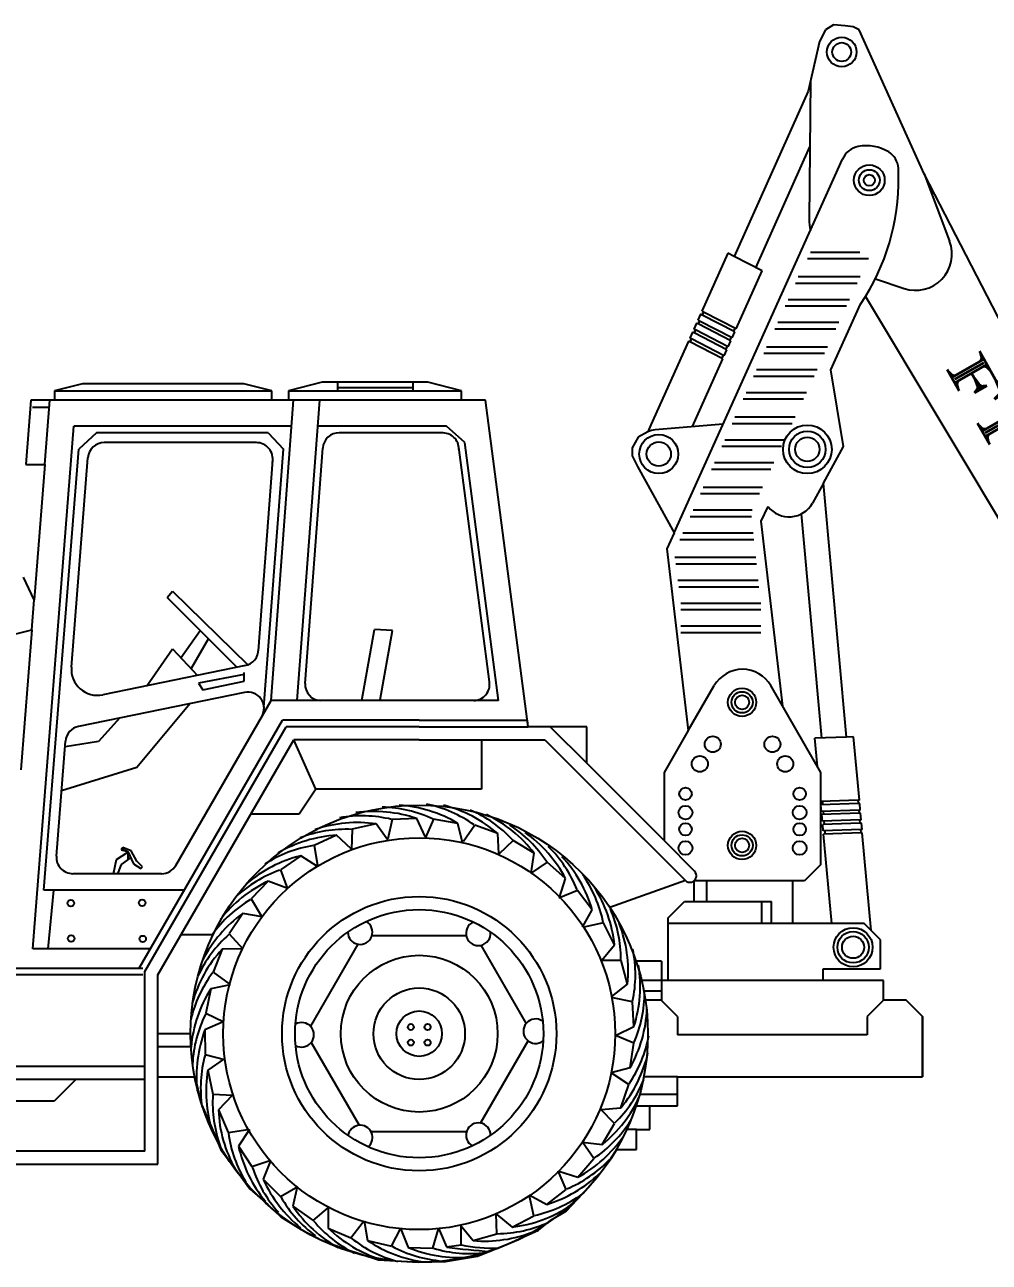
# Model space of a CAD drawing. Header units: centimetres. Extents: x 56177 to 99483, y 493 to 15482.
# Drawn here: x 56617.7 to 56912.9, y 1986.4 to 2365.4 of the extents above; entities that cross this region are included whole.
import ezdxf
from ezdxf.enums import TextEntityAlignment as Align

# ---------------------------------------------------------------- set-up
doc = ezdxf.new("R2010")
doc.units = ezdxf.units.CM
doc.header["$MEASUREMENT"] = 0
doc.layers.add('010_BLOQUES', color=250, linetype='Continuous')
doc.styles.add('ROMANT', font='romant.shx', dxfattribs={"height": 0.5})

# ---------------------------------------------------------------- blocks, each defined once
blk = doc.blocks.new('A$C03271AD4')
at = {"layer": '010_BLOQUES'}
for p, q in [((6.2939, 3.7902), (6.2696, 3.775)), ((6.3304, 3.7872), (6.2939, 3.7902)), ((6.2696, 3.775), (6.2513, 3.7385)), ((6.3547, 3.7841), (6.3304, 3.7872)), ((6.373, 3.775), (6.3547, 3.7841)), ((6.5719, 3.3338), (6.373, 3.775)), ((6.2513, 3.7385), (6.2166, 3.5868)), ((6.2241, 3.6196), (6.22, 3.194)), ((6.2166, 3.5868), (5.99, 3.0807)), ((6.0566, 3.0462), (6.2222, 3.4159)), ((5.8068, 2.2348), (6.3218, 3.379)), ((6.8455, 2.8044), (6.5719, 3.3338)), ((6.5719, 3.3338), (6.6498, 3.1273)), ((5.9707, 3.0907), (5.8912, 2.9131)), ((5.99, 3.0807), (5.9707, 3.0907)), ((6.0759, 3.0362), (5.99, 3.0807)), ((6.4015, 3.0733), (6.2143, 3.0733)), ((6.3753, 3.0933), (6.2236, 3.0933)), ((5.9964, 2.8586), (6.0759, 3.0362)), ((6.3665, 2.9983), (6.1783, 2.9983)), ((6.3758, 3.0183), (6.1865, 3.0183)), ((6.4224, 3.0126), (6.5105, 2.9829)), ((6.3767, 2.9341), (6.3921, 2.9579)), ((6.3921, 2.9579), (7.3449, 1.3668)), ((6.3341, 2.9283), (6.1467, 2.9283)), ((6.3434, 2.9483), (6.1557, 2.9483)), ((6.2862, 2.7331), (6.3767, 2.9341)), ((5.8871, 2.904), (5.8789, 2.8857)), ((5.8789, 2.8857), (5.8842, 2.883)), ((5.8842, 2.883), (5.88, 2.8739)), ((5.9841, 2.8312), (5.8842, 2.883)), ((5.8926, 2.9012), (5.8871, 2.904)), ((5.8912, 2.9131), (5.8968, 2.9103)), ((5.8968, 2.9103), (5.8926, 2.9012)), ((5.9923, 2.8495), (5.8926, 2.9012)), ((5.9964, 2.8586), (5.8968, 2.9103)), ((5.8625, 2.8492), (5.8543, 2.8309)), ((5.8675, 2.8466), (5.8625, 2.8492)), ((5.8748, 2.8766), (5.8666, 2.8583)), ((5.8666, 2.8583), (5.8716, 2.8557)), ((5.8716, 2.8557), (5.8675, 2.8466)), ((5.9678, 2.7946), (5.8675, 2.8466)), ((5.9719, 2.8038), (5.8716, 2.8557)), ((5.88, 2.8739), (5.8748, 2.8766)), ((5.9801, 2.8221), (5.88, 2.8739)), ((5.9841, 2.8312), (5.9923, 2.8495)), ((5.9926, 2.8606), (5.9886, 2.8514)), ((6.3017, 2.8583), (6.1151, 2.8583)), ((6.311, 2.8783), (6.1241, 2.8783)), ((5.8502, 2.8217), (5.7354, 2.5652)), ((5.8549, 2.8193), (5.8502, 2.8217)), ((5.8543, 2.8309), (5.8591, 2.8284)), ((5.8591, 2.8284), (5.8549, 2.8193)), ((5.9555, 2.7672), (5.8549, 2.8193)), ((5.9596, 2.7763), (5.8591, 2.8284)), ((5.9685, 2.8055), (5.9645, 2.7963)), ((5.9719, 2.8038), (5.9801, 2.8221)), ((5.9806, 2.8331), (5.9765, 2.8239)), ((5.8625, 2.5596), (5.9555, 2.7672)), ((5.9565, 2.7779), (5.9525, 2.7688)), ((5.9596, 2.7763), (5.9678, 2.7946)), ((6.267, 2.7833), (6.0812, 2.7833)), ((6.2763, 2.8033), (6.0895, 2.8033)), ((6.2439, 2.7333), (6.0587, 2.7333)), ((6.3253, 2.4982), (6.2862, 2.7331)), ((3.9953, 2.6909), (3.9098, 2.6696)), ((4.4896, 2.6909), (3.9953, 2.6909)), ((4.5751, 2.6696), (4.4896, 2.6909)), ((4.7289, 2.6952), (4.6263, 2.6696)), ((5.0526, 2.6952), (4.7289, 2.6952)), ((4.7764, 2.6696), (4.7764, 2.6952)), ((5.0067, 2.6952), (5.0067, 2.6696)), ((5.1552, 2.6696), (5.0526, 2.6952)), ((6.2346, 2.7133), (6.0496, 2.7133)), ((3.9098, 2.6696), (4.5751, 2.6696)), ((3.9098, 2.6696), (3.9098, 2.6405)), ((4.5751, 2.6405), (4.5751, 2.6696)), ((4.6263, 2.6696), (5.1552, 2.6696)), ((4.6263, 2.6696), (4.6263, 2.6405)), ((4.7764, 2.6793), (5.0067, 2.6793)), ((5.1552, 2.6405), (5.1552, 2.6696)), ((6.2115, 2.6633), (6.0271, 2.6633)), ((3.8366, 2.6405), (3.8222, 2.4434)), ((3.9098, 2.6405), (3.8366, 2.6405)), ((3.8935, 2.6177), (3.8422, 2.6177)), ((3.8798, 2.4434), (3.8953, 2.6405)), ((4.5751, 2.6405), (3.9098, 2.6405)), ((4.5724, 1.7205), (4.6414, 2.6405)), ((4.6263, 2.6405), (4.5751, 2.6405)), ((5.1552, 2.6405), (4.6263, 2.6405)), ((4.6526, 1.7205), (4.7217, 2.6405)), ((5.2293, 2.6405), (5.1552, 2.6405)), ((5.36, 1.6405), (5.2293, 2.6405)), ((6.2022, 2.6433), (6.018, 2.6433)), ((6.1768, 2.5883), (5.9925, 2.5883)), ((3.843, 0.9605), (3.9692, 2.5605)), ((4.6354, 2.5605), (3.9692, 2.5605)), ((4.0377, 2.5405), (3.9838, 2.4906)), ((4.5639, 2.5405), (4.0377, 2.5405)), ((4.5639, 2.5405), (4.6101, 2.4906)), ((5.1091, 2.5605), (4.7157, 2.5605)), ((5.0976, 2.5405), (4.7813, 2.5405)), ((5.1656, 2.5109), (5.1091, 2.5605)), ((5.7256, 2.5434), (5.6965, 2.5277)), ((5.7354, 2.5652), (5.7256, 2.5434)), ((5.9565, 2.5673), (5.7484, 2.5502)), ((6.1675, 2.5683), (5.9842, 2.5683)), ((4.5276, 2.5105), (4.0617, 2.5105)), ((5.2689, 1.7205), (5.1656, 2.5109)), ((5.6965, 2.5277), (5.6784, 2.4951)), ((6.1444, 2.5183), (5.9616, 2.5183)), ((3.8773, 1.1405), (3.9838, 2.4906)), ((3.9612, 1.8231), (4.0118, 2.4644)), ((4.5508, 1.7005), (4.6101, 2.4906)), ((4.6766, 1.7726), (4.7307, 2.4939)), ((5.2412, 1.7781), (5.1472, 2.497)), ((5.6784, 2.4951), (5.6784, 2.4698)), ((5.6784, 2.4698), (5.6942, 2.4373)), ((6.1351, 2.4983), (5.9526, 2.4983)), ((6.2635, 2.386), (6.3253, 2.4982)), ((3.8222, 2.4434), (3.8798, 2.4434)), ((3.8798, 2.4434), (3.8471, 2.029)), ((4.5337, 1.8733), (4.5775, 2.4567)), ((5.6942, 2.4373), (5.8068, 2.2348)), ((6.1027, 2.4283), (5.921, 2.4283)), ((6.112, 2.4483), (5.93, 2.4483)), ((6.068, 2.3533), (5.8872, 2.3533)), ((6.0773, 2.3733), (5.8955, 2.3733)), ((6.2635, 2.386), (6.2301, 2.3254)), ((6.334, 1.6084), (6.2635, 2.386)), ((6.0725, 2.2699), (6.0942, 2.3148)), ((6.0432, 2.2833), (5.8556, 2.2833)), ((6.0449, 2.3033), (5.8646, 2.3033)), ((6.259, 1.6058), (6.1967, 2.2927)), ((6.1388, 1.7033), (6.0725, 2.2699)), ((5.8068, 2.2348), (5.7845, 2.1852)), ((6.0507, 2.2133), (5.824, 2.2133)), ((6.0485, 2.2333), (5.833, 2.2333)), ((5.7845, 2.1852), (5.8497, 1.6286)), ((6.0565, 2.1583), (5.8089, 2.1583)), ((6.0586, 2.1383), (5.8115, 2.1383)), ((3.8471, 2.029), (3.8147, 2.0982)), ((6.064, 2.0883), (5.8181, 2.0883)), ((4.2541, 2.0367), (4.2708, 2.0552)), ((4.2708, 2.0552), (4.5011, 1.8301)), ((6.0661, 2.0683), (5.8207, 2.0683)), ((3.8398, 1.937), (3.8471, 2.029)), ((4.2541, 2.0367), (4.4674, 1.8232)), ((6.0714, 2.0183), (5.8273, 2.0183)), ((6.0714, 1.9983), (5.8273, 1.9983)), ((3.7624, 1.9179), (3.8398, 1.937)), ((3.8398, 1.937), (3.806, 1.5082)), ((4.2967, 1.8514), (4.3559, 1.9348)), ((4.8503, 1.7205), (4.8888, 1.9384)), ((4.9438, 1.9351), (4.8888, 1.9384)), ((4.9063, 1.7225), (4.9438, 1.9351)), ((6.0714, 1.9483), (5.8273, 1.9483)), ((4.3805, 1.9102), (4.3274, 1.8185)), ((6.0714, 1.9283), (5.8273, 1.9283)), ((4.1926, 1.7662), (4.2708, 1.879)), ((4.2708, 1.879), (4.3468, 1.7979)), ((4.4939, 1.828), (4.057, 1.7384)), ((4.4898, 1.8001), (4.3506, 1.7735)), ((4.4898, 1.7802), (4.4898, 1.8067)), ((4.4909, 1.7458), (3.9833, 1.6417)), ((4.3506, 1.7735), (4.3639, 1.7536)), ((4.3639, 1.7536), (4.4898, 1.7802)), ((5.8497, 1.6286), (5.9292, 1.7664)), ((6.256, 1.5004), (6.1024, 1.7664)), ((4.3251, 1.7117), (4.1614, 1.5152)), ((4.2808, 1.2155), (4.5724, 1.7205)), ((4.6526, 1.7205), (4.5724, 1.7205)), ((5.2689, 1.7205), (4.6526, 1.7205)), ((4.1094, 1.6675), (4.0444, 1.595)), ((4.1687, 0.9012), (4.607, 1.6605)), ((4.186, 0.8912), (4.6186, 1.6405)), ((5.026, 1.6605), (4.607, 1.6605)), ((5.026, 1.6405), (4.6186, 1.6405)), ((5.026, 1.6605), (5.3574, 1.6605)), ((5.026, 1.6405), (5.36, 1.6405)), ((5.36, 1.6405), (5.3574, 1.6605)), ((5.5387, 1.6405), (5.36, 1.6405)), ((5.4268, 1.6405), (5.5387, 1.5286)), ((5.5387, 1.5286), (5.5387, 1.6405)), ((3.9156, 1.2444), (3.9433, 1.5966)), ((4.0444, 1.595), (3.9419, 1.5786)), ((4.226, 0.8805), (4.6417, 1.6005)), ((4.7098, 1.4492), (4.6417, 1.6005)), ((5.026, 1.6005), (4.6417, 1.6005)), ((5.026, 1.6005), (5.4103, 1.6005)), ((5.2172, 1.6005), (5.2172, 1.4492)), ((5.4103, 1.6005), (5.8406, 1.1702)), ((5.8497, 1.6286), (5.7756, 1.5004)), ((6.334, 1.6084), (6.2373, 1.6051)), ((6.2451, 1.5192), (6.2373, 1.6051)), ((6.3558, 1.6091), (6.334, 1.6084)), ((6.3734, 1.4153), (6.3558, 1.6091)), ((5.7756, 1.2917), (5.5387, 1.5286)), ((4.1614, 1.5152), (3.9313, 1.444)), ((5.7756, 1.5004), (5.7756, 1.2917)), ((6.256, 1.2188), (6.256, 1.5004)), ((4.7098, 1.4492), (4.6586, 1.3723)), ((5.2172, 1.4492), (4.7098, 1.4492)), ((6.3694, 1.4152), (6.256, 1.4114)), ((6.3704, 1.4052), (6.256, 1.4014)), ((6.262, 1.4016), (6.2612, 1.4116)), ((6.3694, 1.4152), (6.3734, 1.4153)), ((6.3704, 1.4052), (6.3694, 1.4152)), ((6.3746, 1.4054), (6.3704, 1.4052)), ((6.3764, 1.3854), (6.3746, 1.4054)), ((4.6586, 1.3723), (4.5099, 1.3723)), ((6.2576, 1.3814), (6.256, 1.3994)), ((6.3724, 1.3853), (6.2576, 1.3814)), ((6.3734, 1.3753), (6.2585, 1.3715)), ((6.2603, 1.3515), (6.2585, 1.3715)), ((6.2644, 1.3717), (6.2636, 1.3816)), ((6.3724, 1.3853), (6.3764, 1.3854)), ((6.3734, 1.3753), (6.3724, 1.3853)), ((6.3773, 1.3754), (6.3734, 1.3753)), ((6.3791, 1.3555), (6.3773, 1.3754)), ((6.3791, 1.3555), (6.3773, 1.3754)), ((4.8946, 1.3429), (4.8212, 1.3264)), ((4.9302, 1.2936), (4.8946, 1.3429)), ((4.9435, 1.3568), (4.9297, 1.2969)), ((5.0186, 1.359), (4.9435, 1.3568)), ((5.0443, 1.3039), (5.0186, 1.359)), ((5.0702, 1.3575), (5.0448, 1.3016)), ((5.1443, 1.3446), (5.0702, 1.3575)), ((5.1584, 1.2855), (5.1443, 1.3446)), ((5.1963, 1.339), (5.1612, 1.2886)), ((5.2668, 1.3131), (5.1963, 1.339)), ((6.3754, 1.3554), (6.2603, 1.3515)), ((6.3764, 1.3454), (6.2612, 1.3415)), ((6.263, 1.3216), (6.2612, 1.3415)), ((6.2668, 1.3417), (6.266, 1.3517)), ((6.3754, 1.3554), (6.3791, 1.3555)), ((6.3764, 1.3454), (6.3754, 1.3554)), ((6.38, 1.3455), (6.3764, 1.3454)), ((6.3818, 1.3256), (6.38, 1.3455)), ((4.7729, 1.3081), (4.7044, 1.2772)), ((4.8177, 1.2669), (4.7729, 1.3081)), ((4.8212, 1.3264), (4.8191, 1.265)), ((5.27, 1.2523), (5.2668, 1.3131)), ((5.3141, 1.2924), (5.2697, 1.25)), ((5.3781, 1.2529), (5.3141, 1.2924)), ((5.7756, 1.2917), (5.8689, 1.1985)), ((6.3783, 1.3255), (6.263, 1.3216)), ((6.3793, 1.3155), (6.264, 1.3116)), ((6.2888, 1.0382), (6.264, 1.3116)), ((6.2692, 1.3118), (6.2684, 1.3218)), ((6.3783, 1.3255), (6.3818, 1.3256)), ((6.3793, 1.3155), (6.3783, 1.3255)), ((6.3824, 1.3156), (6.3793, 1.3155)), ((6.4096, 1.0165), (6.3824, 1.3156)), ((4.0992, 1.2335), (4.134, 1.2559)), ((4.1191, 1.2709), (4.1141, 1.2634)), ((4.1141, 1.2634), (4.134, 1.2584)), ((4.144, 1.2609), (4.1191, 1.2709)), ((4.1191, 1.2659), (4.134, 1.2584)), ((4.134, 1.2584), (4.1515, 1.221)), ((4.134, 1.2559), (4.134, 1.2335)), ((4.1614, 1.2285), (4.144, 1.2609)), ((4.7044, 1.2772), (4.7146, 1.2167)), ((5.3691, 1.1927), (5.3781, 1.2529)), ((4.0906, 1.1905), (4.0992, 1.2335)), ((4.1141, 1.2185), (4.1021, 1.1905)), ((4.1427, 1.24), (4.1141, 1.2185)), ((4.1515, 1.221), (4.1739, 1.2061)), ((4.1789, 1.2111), (4.1614, 1.2285)), ((4.6633, 1.2449), (4.6014, 1.2022)), ((4.7147, 1.2125), (4.6633, 1.2449)), ((5.4176, 1.2254), (5.3667, 1.1911)), ((5.474, 1.1757), (5.4176, 1.2254)), ((6.256, 1.2188), (6.206, 1.1688)), ((4.2375, 1.1905), (3.9654, 1.1905)), ((4.1739, 1.2061), (4.1789, 1.2111)), ((4.6014, 1.2022), (4.6223, 1.1445)), ((5.455, 1.1179), (5.474, 1.1757)), ((4.3068, 1.1405), (3.8773, 1.1405)), ((3.9064, 1.1405), (3.8893, 0.9605)), ((4.5634, 1.1673), (4.5113, 1.1131)), ((4.6203, 1.1458), (4.5634, 1.1673)), ((5.5106, 1.1393), (5.4538, 1.1159)), ((5.5559, 1.0793), (5.5106, 1.1393)), ((5.8412, 1.1696), (5.6097, 1.0869)), ((5.8669, 1.1688), (5.8669, 1.1056)), ((6.206, 1.1688), (5.8673, 1.1688)), ((5.9053, 1.1688), (5.9053, 1.1056)), ((6.1695, 1.0382), (6.1695, 1.1688)), ((4.5113, 1.1131), (4.5434, 1.0607)), ((5.7879, 1.0556), (5.8379, 1.1056)), ((5.8379, 1.1056), (6.1049, 1.1056)), ((6.0735, 1.1056), (6.0735, 1.0382)), ((6.1049, 1.0382), (6.1049, 1.1056)), ((4.4857, 1.0687), (4.4445, 1.0058)), ((4.5456, 1.0581), (4.4857, 1.0687)), ((5.5257, 1.0264), (5.5559, 1.0793)), ((5.5899, 1.0396), (5.5299, 1.0268)), ((5.6237, 0.9724), (5.5899, 1.0396)), ((5.7879, 0.8629), (5.7879, 1.0556)), ((6.3879, 1.0382), (5.7879, 1.0382)), ((6.4379, 0.9882), (6.3879, 1.0382)), ((4.3947, 1.003), (4.2967, 1.003)), ((4.4445, 1.0058), (4.4857, 0.9603)), ((5.1702, 1.0001), (4.8809, 1.0001)), ((6.4379, 0.9882), (6.4096, 1.0165)), ((6.4379, 0.8988), (6.4379, 0.9882)), ((6.4379, 0.8988), (6.4379, 0.9882)), ((4.2029, 0.9605), (3.843, 0.9605)), ((4.4226, 0.9591), (4.3948, 0.8892)), ((4.4834, 0.9607), (4.4226, 0.9591)), ((4.8383, 0.9745), (4.6932, 0.7232)), ((5.3536, 0.7322), (5.2156, 0.9712)), ((5.5846, 0.9259), (5.6237, 0.9724)), ((5.6441, 0.925), (5.5827, 0.9245)), ((5.6637, 0.8524), (5.6441, 0.925)), ((5.7681, 0.9229), (5.6897, 0.9229)), ((5.7681, 0.9229), (5.7681, 0.8028)), ((4.1798, 0.8805), (3.726, 0.8805)), ((4.1798, 0.9005), (3.758, 0.9005)), ((4.186, 0.3405), (4.186, 0.8912)), ((4.226, 0.5679), (4.226, 0.8805)), ((4.3948, 0.8892), (4.4443, 0.8529)), ((6.2628, 0.8988), (6.4379, 0.8988)), ((6.2628, 0.8988), (6.4379, 0.8988)), ((6.2628, 0.8629), (6.2628, 0.8988)), ((6.2628, 0.8629), (6.2628, 0.8988)), ((4.3878, 0.8374), (4.373, 0.7637)), ((4.4473, 0.8499), (4.3878, 0.8374)), ((5.616, 0.8147), (5.6637, 0.8524)), ((6.4474, 0.8629), (5.7069, 0.8629)), ((6.4474, 0.8629), (6.2628, 0.8629)), ((6.4474, 0.8028), (6.4474, 0.8629)), ((6.4474, 0.8028), (6.4474, 0.8629)), ((5.6793, 0.7977), (5.6191, 0.81)), ((5.6834, 0.7226), (5.6793, 0.7977)), ((5.7681, 0.8307), (5.7138, 0.8307)), ((5.7669, 0.8028), (5.7185, 0.8028)), ((5.8169, 0.7528), (5.7669, 0.8028)), ((6.4474, 0.8028), (6.3974, 0.7528)), ((6.5169, 0.8028), (6.4474, 0.8028)), ((6.5169, 0.8028), (6.4474, 0.8028)), ((6.5169, 0.8028), (6.5669, 0.7528)), ((6.5669, 0.7528), (6.5169, 0.8028)), ((4.373, 0.7637), (4.4282, 0.7368)), ((4.4259, 0.7364), (4.3701, 0.7122)), ((5.6288, 0.6957), (5.6834, 0.7226)), ((5.8169, 0.7528), (5.8169, 0.6971)), ((6.3974, 0.7528), (6.3974, 0.6971)), ((6.5669, 0.7528), (6.5669, 0.5679)), ((6.5669, 0.5679), (6.5669, 0.7528)), ((4.326, 0.7005), (4.226, 0.7005)), ((4.3701, 0.7122), (4.3704, 0.637)), ((5.683, 0.671), (5.6266, 0.6951)), ((6.3974, 0.6971), (5.8169, 0.6971)), ((4.3271, 0.6604), (4.226, 0.6604)), ((4.6955, 0.6737), (4.8419, 0.4201)), ((5.214, 0.4269), (5.3592, 0.6785)), ((5.672, 0.5967), (5.683, 0.671)), ((4.3704, 0.637), (4.4298, 0.6217)), ((4.4289, 0.6239), (4.379, 0.5892)), ((4.186, 0.6005), (3.766, 0.6005)), ((4.379, 0.5892), (4.3941, 0.5156)), ((5.6132, 0.5812), (5.672, 0.5967)), ((5.6676, 0.5446), (5.6164, 0.5784)), ((4.186, 0.5605), (3.766, 0.5605)), ((3.9752, 0.5605), (3.9087, 0.4939)), ((4.226, 0.5679), (4.3386, 0.5679)), ((4.226, 0.3005), (4.226, 0.5679)), ((4.3386, 0.5679), (4.3425, 0.5576)), ((4.3425, 0.5576), (4.3592, 0.4835)), ((5.6435, 0.4734), (5.6676, 0.5446)), ((5.8169, 0.5679), (5.7133, 0.5679)), ((5.8169, 0.5679), (6.5669, 0.5679)), ((5.8169, 0.4798), (5.8169, 0.5679)), ((3.9087, 0.4939), (3.766, 0.4939)), ((4.3941, 0.5156), (4.4554, 0.5123)), ((4.4535, 0.511), (4.4115, 0.467)), ((5.7012, 0.5157), (5.8169, 0.5157)), ((4.3592, 0.4835), (4.3855, 0.4261)), ((4.4115, 0.467), (4.441, 0.3979)), ((5.6239, 0.4256), (5.5805, 0.469)), ((5.5828, 0.4687), (5.6435, 0.4734)), ((5.6903, 0.4798), (5.7325, 0.4798)), ((5.7325, 0.4072), (5.7325, 0.4798)), ((5.7325, 0.4798), (5.8169, 0.4798)), ((4.3855, 0.4261), (4.4189, 0.3448)), ((5.586, 0.3607), (5.6239, 0.4256)), ((4.441, 0.3979), (4.5017, 0.4069)), ((4.506, 0.407), (4.4725, 0.3562)), ((4.878, 0.4009), (5.171, 0.4009)), ((5.6917, 0.4072), (5.6616, 0.4072)), ((5.6917, 0.346), (5.6917, 0.4072)), ((5.6917, 0.4072), (5.7325, 0.4072)), ((4.4189, 0.3448), (4.4595, 0.2922)), ((4.4725, 0.3562), (4.514, 0.2935)), ((5.5605, 0.3179), (5.5256, 0.3683)), ((5.5256, 0.3683), (5.586, 0.3607)), ((5.6133, 0.3185), (5.6307, 0.346)), ((5.6307, 0.346), (5.6917, 0.346)), ((4.186, 0.3405), (3.766, 0.3405)), ((4.514, 0.2935), (4.5721, 0.3133)), ((4.5708, 0.3113), (4.5482, 0.2548)), ((5.5116, 0.2608), (5.5605, 0.3179)), ((5.5703, 0.2611), (5.6133, 0.3185)), ((3.726, 0.3005), (4.226, 0.3005)), ((4.4595, 0.2922), (4.5073, 0.2253)), ((5.4756, 0.2238), (5.4515, 0.2802)), ((5.4535, 0.279), (5.5116, 0.2608)), ((4.5482, 0.2548), (4.6015, 0.2017)), ((4.6015, 0.2017), (4.6544, 0.2328)), ((4.652, 0.2313), (4.6396, 0.1718)), ((5.5273, 0.2109), (5.5703, 0.2611)), ((4.5073, 0.2253), (4.5622, 0.1774)), ((5.363, 0.2071), (5.4162, 0.1777)), ((5.377, 0.1431), (5.3634, 0.2029)), ((5.4162, 0.1777), (5.4756, 0.2238)), ((5.4771, 0.1583), (5.5273, 0.2109)), ((4.5622, 0.1774), (4.6028, 0.1392)), ((4.6396, 0.1718), (4.7012, 0.1287)), ((4.7012, 0.1287), (4.748, 0.1685)), ((4.7475, 0.1662), (4.7473, 0.1054)), ((5.4294, 0.1296), (5.4771, 0.1583)), ((4.6028, 0.1392), (4.6649, 0.1009)), ((4.8163, 0.0756), (4.8541, 0.1239)), ((4.8571, 0.1269), (4.8678, 0.067)), ((5.1525, 0.114), (5.1909, 0.0668)), ((5.1546, 0.0536), (5.1544, 0.1151)), ((5.2632, 0.0874), (5.2618, 0.1488)), ((5.2633, 0.1469), (5.3103, 0.1084)), ((5.3103, 0.1084), (5.377, 0.1431)), ((5.3911, 0.0985), (5.4294, 0.1296)), ((4.6649, 0.1009), (4.7294, 0.0675)), ((4.7473, 0.1054), (4.8163, 0.0756)), ((4.9411, 0.05), (4.9696, 0.1044)), ((4.97, 0.1021), (4.9925, 0.0455)), ((5.0676, 0.0436), (5.0847, 0.1026)), ((5.0851, 0.105), (5.1092, 0.0474)), ((5.1909, 0.0668), (5.2632, 0.0874)), ((5.3004, 0.0579), (5.3911, 0.0985)), ((4.7294, 0.0675), (4.7987, 0.0412)), ((4.7987, 0.0412), (4.9014, 0.0077)), ((4.8678, 0.067), (4.9411, 0.05)), ((4.9925, 0.0455), (5.0676, 0.0436)), ((5.1092, 0.0474), (5.1546, 0.0536)), ((5.2048, 0.0196), (5.3004, 0.0579)), ((4.9014, 0.0077), (5.0233, 0.0005)), ((5.0233, 0.0005), (5.1069, 0.0029)), ((5.1069, 0.0029), (5.2048, 0.0196))]:
    blk.add_line(p, q, dxfattribs=at)
for centre, radius in [((6.3194, 3.7068), 0.0454), ((6.3194, 3.7068), 0.0288), ((6.4039, 3.3142), 0.047), ((6.4039, 3.3142), 0.032), ((6.4039, 3.3142), 0.0171), ((6.2142, 2.49), 0.0745), ((6.2142, 2.49), 0.0559), ((5.7594, 2.4755), 0.0597), ((5.7594, 2.4755), 0.0372), ((6.2142, 2.49), 0.0372), ((6.0145, 1.7153), 0.0432), ((6.0145, 1.7153), 0.0324), ((6.0145, 1.7153), 0.0217), ((5.9246, 1.5869), 0.0245), ((6.1071, 1.5869), 0.0245), ((5.8851, 1.5268), 0.0245), ((6.1466, 1.5268), 0.0245), ((5.841, 1.4349), 0.0191), ((6.1906, 1.4349), 0.0191), ((5.026, 0.7005), 0.7), ((5.841, 1.3775), 0.0212), ((6.1906, 1.3775), 0.0212), ((5.841, 1.3265), 0.0191), ((6.1906, 1.3265), 0.0191), ((5.026, 0.7005), 0.6), ((5.841, 1.2691), 0.0212), ((6.0145, 1.2772), 0.0432), ((6.0145, 1.2772), 0.0324), ((6.0145, 1.2772), 0.0217), ((6.1906, 1.2691), 0.0212), ((3.9594, 1.1002), 0.00995), ((4.178, 1.1011), 0.00995), ((5.026, 0.7005), 0.42), ((5.026, 0.7005), 0.38), ((6.3543, 0.9652), 0.0597), ((3.9604, 0.9922), 0.00995), ((4.1795, 0.9907), 0.00995), ((6.3543, 0.9652), 0.0482), ((6.3543, 0.9652), 0.0339), ((5.026, 0.7005), 0.24), ((5.026, 0.7005), 0.14), ((5.026, 0.7005), 0.0696), ((5.0004, 0.7209), 0.00932), ((5.0516, 0.7209), 0.00932), ((5.0004, 0.6733), 0.00932), ((5.0516, 0.6733), 0.00932)]:
    blk.add_circle(centre, radius, dxfattribs=at)
for centre, radius, start, end in [((6.3831, 3.3514), 0.0672, 101.1058, 155.7667), ((6.3953, 3.2894), 0.1304, 58.5443, 101.1058), ((6.4312, 3.348), 0.0617, 2.8993, 58.5443), ((5.81, 3.3165), 0.6837, 328.3622, 2.8993), ((6.3754, 3.1925), 0.1554, 179.4468, 191.9548), ((6.546, 3.0881), 0.111, 251.3646, 20.6789), ((4.7806, 2.4905), 0.05, 89.1642, 176.0508), ((5.0976, 2.4905), 0.05, 358.6357, 93.8933), ((5.7581, 2.4761), 0.0747, 97.4517, 115.774), ((4.0617, 2.4605), 0.05, 89.9999, 175.4893), ((4.5276, 2.4605), 0.05, 348.5619, 91.365), ((6.1586, 2.3648), 0.0816, 217.7841, 331.1323), ((4.4839, 1.877), 0.05, 280.0779, 0.9537), ((4.041, 1.8168), 0.08, 175.4894, 281.5897), ((6.0158, 1.7164), 0.1, 30, 150), ((4.501, 1.6968), 0.05, 330, 101.5897), ((4.7266, 1.7705), 0.05, 177.5783, 267.1436), ((5.1917, 1.7705), 0.05, 271.3082, 8.7133), ((3.9932, 1.5926), 0.05, 101.418, 175.4893), ((4.9705, 1.0259), 0.3855, 54.4693, 78.3747), ((4.8507, 0.9821), 0.3855, 76.3603, 100.2657), ((4.8866, 0.9793), 0.402, 70.8264, 97.8286), ((4.9043, 1.009), 0.3855, 64.8095, 88.7149), ((4.9389, 0.999), 0.402, 59.2755, 86.2777), ((5.0027, 1.01), 0.402, 48.9354, 75.9375), ((5.0302, 1.0309), 0.3855, 42.9184, 66.8238), ((5.0586, 1.0088), 0.402, 37.3845, 64.3867), ((4.837, 0.945), 0.402, 81.7752, 108.7774), ((5.0938, 1.0154), 0.3855, 33.2295, 57.1349), ((4.7963, 0.9067), 0.402, 93.3261, 120.3283), ((4.8013, 0.9409), 0.3855, 87.3092, 111.2146), ((5.118, 0.9888), 0.402, 27.6956, 54.6978), ((4.762, 0.8956), 0.3855, 98.86, 122.7654), ((5.1512, 0.9984), 0.3855, 21.6787, 45.5841), ((3.9654, 1.2405), 0.05, 175.4894, 270), ((4.2375, 1.2405), 0.05, 270.0001, 330), ((4.7583, 0.8542), 0.402, 103.6663, 130.6684), ((5.1697, 0.9675), 0.402, 16.1448, 43.1469), ((4.7266, 0.8371), 0.3855, 109.2002, 133.1056), ((5.2111, 0.9655), 0.3855, 11.3385, 35.2439), ((5.8547, 1.1843), 0.02, 225, 45.0001), ((4.7347, 0.8036), 0.402, 115.2171, 142.2193), ((5.2238, 0.9318), 0.402, 5.8046, 32.8068), ((4.7071, 0.7805), 0.3855, 120.7511, 144.6565), ((4.7213, 0.7429), 0.402, 125.865, 152.8671), ((5.2581, 0.9283), 0.3855, 359.7877, 23.6931), ((4.8451, 1.0116), 0.0376, 180.2774, 60.0751), ((5.207, 1.0079), 0.0376, 113.6825, 5.3412), ((5.2637, 0.8927), 0.402, 354.2537, 21.2559), ((4.6984, 0.7151), 0.3855, 131.3989, 155.3043), ((4.7186, 0.687), 0.402, 137.4158, 164.418), ((5.3024, 0.8814), 0.3855, 347.7534, 11.6588), ((5.3005, 0.8454), 0.402, 342.2194, 9.2216), ((4.7018, 0.6552), 0.3855, 142.9497, 166.8551), ((4.7278, 0.6229), 0.402, 147.756, 174.7582), ((5.3306, 0.8284), 0.3855, 336.2025, 0.1079), ((4.717, 0.5886), 0.3855, 153.2899, 177.1953), ((5.3215, 0.7936), 0.402, 330.6686, 357.6708), ((4.666, 0.6971), 0.0376, 240.9427, 120.1368), ((5.3824, 0.7081), 0.0376, 54.9662, 307.4698), ((4.7462, 0.5701), 0.402, 159.3068, 186.309), ((5.3492, 0.7627), 0.3855, 325.8623, 349.7677), ((4.7424, 0.5343), 0.3855, 164.8408, 188.7462), ((5.334, 0.73), 0.402, 320.3284, 347.3306), ((4.7757, 0.5242), 0.402, 170.6872, 197.6893), ((5.3556, 0.7031), 0.3855, 314.3115, 338.2169), ((4.7791, 0.4883), 0.3855, 176.2211, 200.1265), ((5.3342, 0.6741), 0.402, 308.7776, 335.7797), ((4.8132, 0.4827), 0.402, 182.238, 209.2402), ((4.8451, 0.3826), 0.0376, 310.7526, 169.9632), ((5.207, 0.3899), 0.0376, 359.5978, 240.873), ((5.3462, 0.6389), 0.3855, 303.9928, 327.8983), ((4.8237, 0.4483), 0.3855, 187.7719, 211.6773), ((5.32, 0.6143), 0.402, 298.4589, 325.4611), ((4.8649, 0.4437), 0.402, 192.5782, 219.5804), ((5.3299, 0.5812), 0.3855, 292.442, 316.3474), ((4.8814, 0.4117), 0.3855, 198.1121, 222.0175), ((5.2993, 0.5623), 0.402, 286.9081, 313.9102), ((4.9152, 0.4192), 0.402, 204.129, 231.1312), ((4.9377, 0.3912), 0.3855, 209.663, 233.5684), ((5.2979, 0.5209), 0.3855, 282.1018, 306.0072), ((4.9722, 0.3975), 0.402, 214.1609, 241.163), ((5.2643, 0.5078), 0.402, 276.5679, 303.5701), ((4.9994, 0.3738), 0.3855, 219.6948, 243.6002), ((5.2613, 0.4734), 0.3855, 270.551, 294.4564), ((5.028, 0.3932), 0.402, 225.7117, 252.7139), ((5.2258, 0.4673), 0.402, 265.017, 292.0192), ((5.0593, 0.3754), 0.3855, 231.2456, 255.151), ((5.0923, 0.4005), 0.402, 236.0519, 263.0541), ((5.1263, 0.3886), 0.3855, 241.5858, 265.4912), ((5.1457, 0.4173), 0.402, 247.6027, 274.6049), ((5.1813, 0.4124), 0.3855, 253.1367, 277.0421), ((5.3806, 2.1032), 2.0741, 262.5118, 266.1974), ((5.2602, 0.6067), 0.5631, 259.1881, 270.8061)]:
    blk.add_arc(centre, radius, start, end, dxfattribs=at)
at = {"layer": '010_BLOQUES', "style": 'ROMANT', "width": 1.779967}
blk.add_text('FI-SAN', height=0.11321, rotation=299.5059, dxfattribs=at).set_placement((6.633, 2.7513), (7.1954, 1.7576), align=Align.FIT)

msp = doc.modelspace()

# ---------------------------------------------------------------- block references
at = {"xscale": 100, "yscale": 100, "zscale": 100}
msp.add_blockref('A$C03271AD4', (56235.83, 1986.37), dxfattribs=at)

doc.saveas('drawing.dxf')
